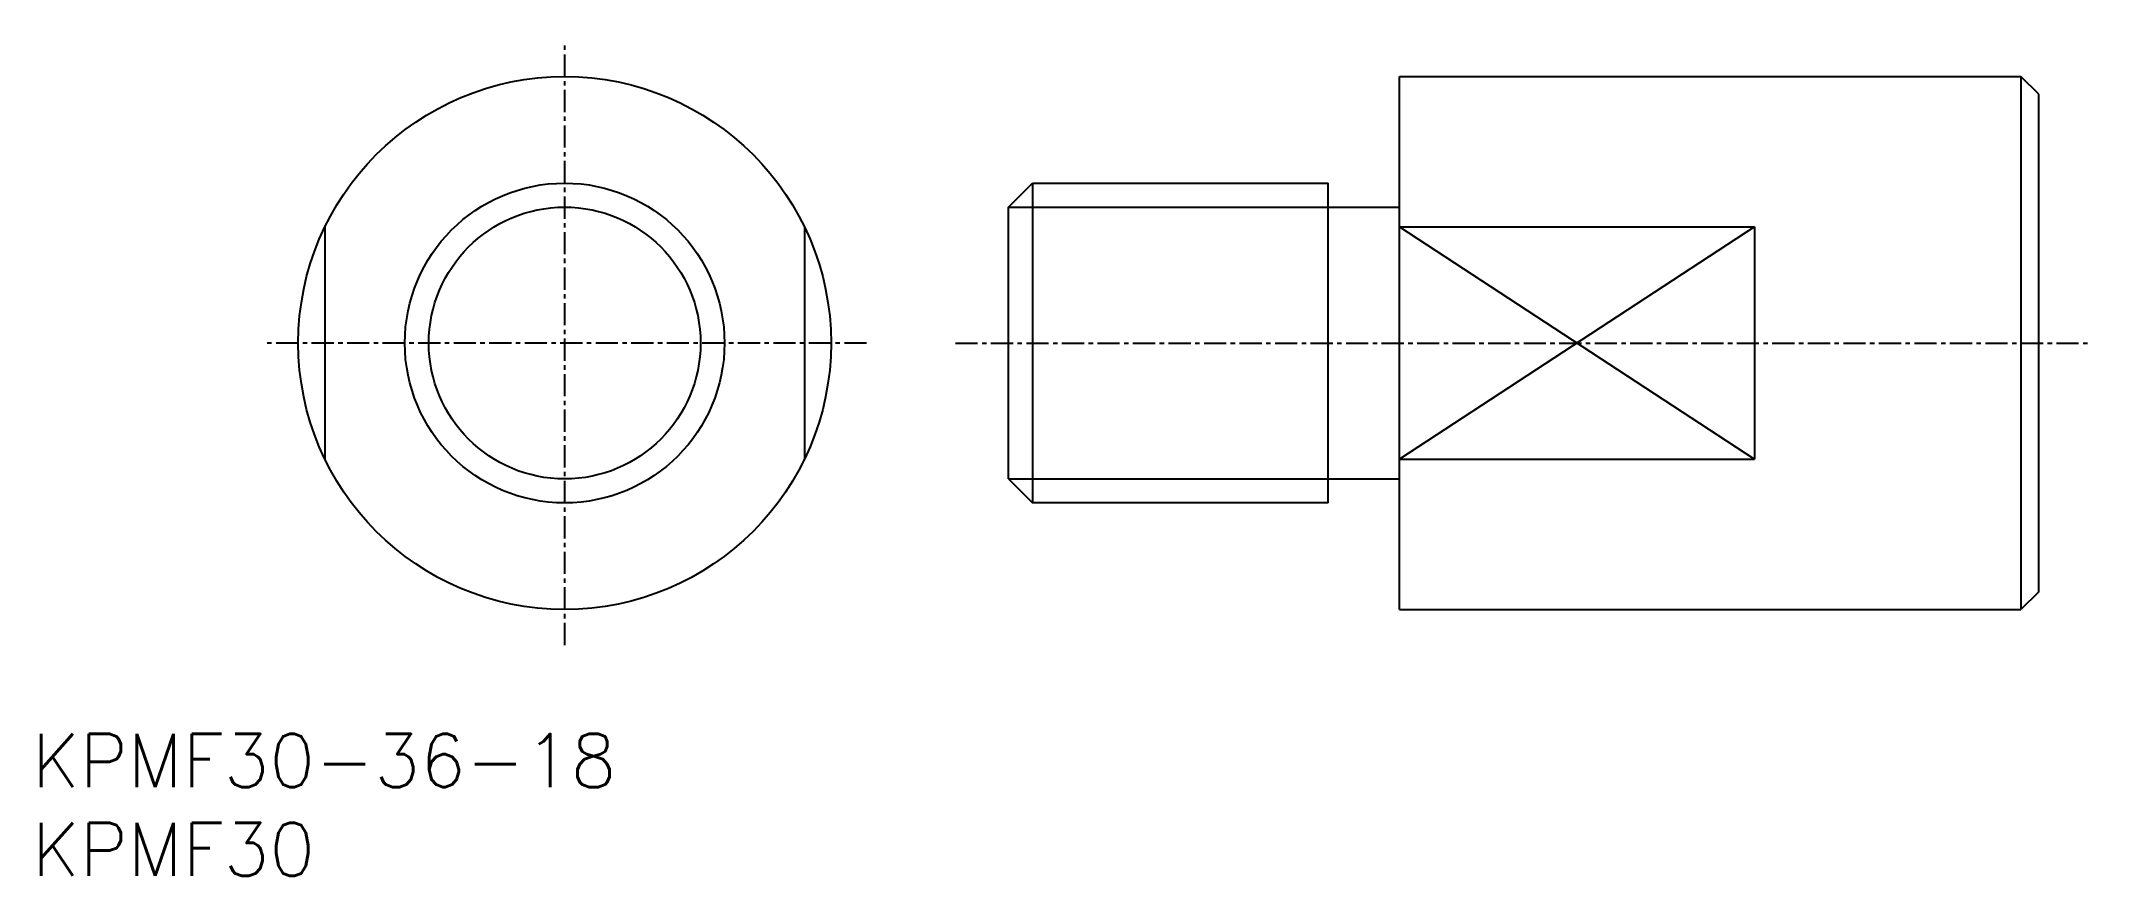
# Model space of a CAD drawing. Extents: x 1 to 116, y 0 to 47.
import ezdxf

# ---------------------------------------------------------------- set-up
doc = ezdxf.new("R2010")
doc.units = 0
doc.linetypes.add('CENTER', pattern=[2, 1.25, -0.25, 0.25, -0.25])
doc.layers.get('0').update_dxf_attribs({"linetype": 'CONTINUOUS'})
doc.layers.add('CENTER', color=1, linetype='CENTER')
doc.styles.get("Standard").update_dxf_attribs({"font": 'txt.shx'})

# ---------------------------------------------------------------- blocks, each defined once
blk = doc.blocks.new('*U7')
at = {"color": 7, "linetype": 'CONTINUOUS'}
blk.add_text('KPMF30', height=3, dxfattribs=at).set_placement((0, 0))
blk = doc.blocks.new('*U8')
at = {"color": 7, "linetype": 'CONTINUOUS'}
blk.add_text('KPMF30-36-18', height=3, dxfattribs=at).set_placement((0, 5))

msp = doc.modelspace()

# ---------------------------------------------------------------- linework, layer by layer
at = {"color": 7, "linetype": 'CONTINUOUS'}
for p, q in [((77, 45), (112, 45)), ((77, 15), (77, 45)), ((113, 44), (112, 45)), ((112, 45), (112, 15)), ((113, 16), (113, 44)), ((55, 37.65), (56.35, 39)), ((56.35, 39), (56.35, 21)), ((56.35, 39), (73, 39)), ((73, 21), (73, 39)), ((55, 22.35), (55, 37.65)), ((73, 37.65), (77, 37.65)), ((16.5, 36.54), (16.5, 23.46)), ((43.5, 36.54), (43.5, 23.46)), ((77, 36.54), (97, 36.54)), ((97, 36.54), (77, 23.46)), ((77, 36.54), (97, 23.46)), ((97, 36.54), (97, 23.46)), ((77, 23.46), (97, 23.46)), ((55, 22.35), (56.35, 21)), ((73, 22.35), (77, 22.35)), ((73, 21), (56.35, 21)), ((113, 16), (112, 15)), ((77, 15), (112, 15))]:
    msp.add_line(p, q, dxfattribs=at)
at = {"color": 3, "linetype": 'CONTINUOUS'}
for p, q in [((55, 37.65), (73, 37.65)), ((55, 22.35), (73, 22.35))]:
    msp.add_line(p, q, dxfattribs=at)
at = {"color": 7, "linetype": 'CONTINUOUS'}
for radius in [15, 7.65]:
    msp.add_circle((30, 30), radius, dxfattribs=at)
at = {"color": 3, "linetype": 'CONTINUOUS'}
msp.add_circle((30, 30), 9, dxfattribs=at)
at = {"layer": 'CENTER', "color": 1, "linetype": 'CENTER'}
for p, q in [((30, 13), (30, 47)), ((47, 30), (13, 30)), ((52, 30), (116, 30))]:
    msp.add_line(p, q, dxfattribs=at)

# ---------------------------------------------------------------- block references
at = {"color": 7, "linetype": 'CONTINUOUS'}
for name in ['*U8', '*U7']:
    msp.add_blockref(name, (0, 0), dxfattribs=at)

doc.saveas('drawing.dxf')
